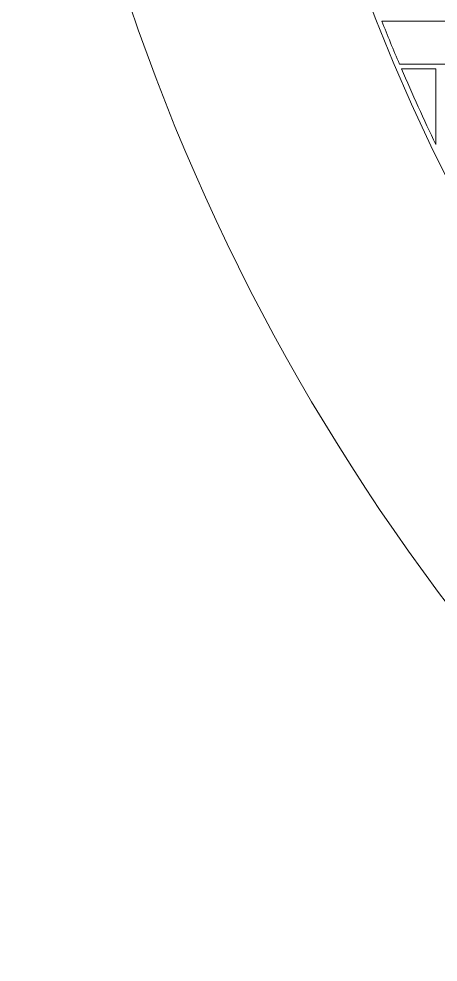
# Model space of a CAD drawing. Header units: inches. Extents: x 4.4 to 20.4, y 1.1 to 17.1.
# Drawn here: x 4.383 to 5.971, y 2.91 to 6.477 of the extents above; entities that cross this region are included whole.
import ezdxf

# ---------------------------------------------------------------- set-up
doc = ezdxf.new("R2010")
doc.units = ezdxf.units.IN
doc.header["$MEASUREMENT"] = 0
doc.layers.add('Design', color=7, linetype='Continuous', lineweight=0)

msp = doc.modelspace()

# ---------------------------------------------------------------- linework, layer by layer
at = {"layer": 'Design'}
for points, knots in [([(12.3829, 17.0948), (7.9646, 17.0948), (4.3829, 13.513), (4.3829, 9.0948), (4.3829, 4.6765), (7.9646, 1.0948), (12.3829, 1.0948), (16.8011, 1.0948), (20.3829, 4.6765), (20.3829, 9.0948), (20.3829, 13.513), (16.8011, 17.0948), (12.3829, 17.0948)], [0, 0, 0, 0, 1, 1, 1, 2, 2, 2, 3, 3, 3, 4, 4, 4, 4]), ([(12.3829, 16.2388), (8.4373, 16.2388), (5.2388, 13.0403), (5.2388, 9.0948), (5.2388, 5.1492), (8.4373, 1.9507), (12.3829, 1.9507), (16.3284, 1.9507), (19.5269, 5.1492), (19.5269, 9.0948), (19.5269, 13.0403), (16.3284, 16.2388), (12.3829, 16.2388)], [0, 0, 0, 0, 1, 1, 1, 2, 2, 2, 3, 3, 3, 4, 4, 4, 4]), ([(5.7574, 6.469), (5.7574, 6.469), (6.2972, 6.469), (6.2972, 6.469), (6.2972, 6.469), (6.1344, 6.3063), (6.1344, 6.3063), (6.1344, 6.3063), (5.8243, 6.3063), (5.8243, 6.3063), (5.8013, 6.3602), (5.779, 6.4144), (5.7574, 6.469)], [0, 0, 0, 0, 1, 1, 1, 2, 2, 2, 3, 3, 3, 4, 4, 4, 4]), ([(5.8317, 6.289), (5.8317, 6.289), (5.9622, 6.289), (5.9622, 6.289), (5.9622, 6.289), (5.9622, 6.0023), (5.9622, 6.0023), (5.9166, 6.0967), (5.8732, 6.1923), (5.8317, 6.289)], [0, 0, 0, 0, 1, 1, 1, 2, 2, 2, 3, 3, 3, 3])]:
    msp.add_open_spline(points, degree=3, knots=knots, dxfattribs=at)

doc.saveas('drawing.dxf')
